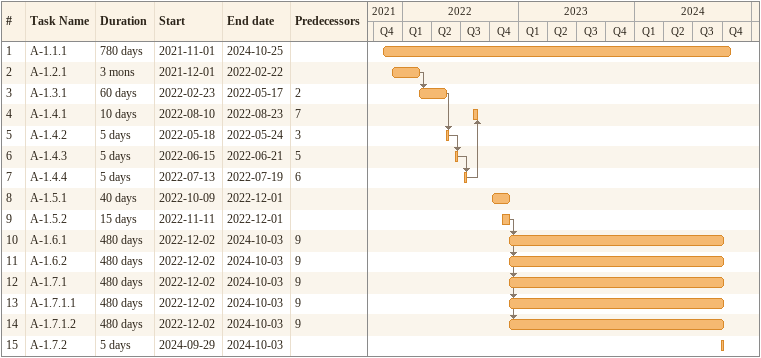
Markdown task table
| ID | Task | Duration | Start | Finish | Predecessors |
|---|---|---|---|---|---|
| 1 | A-1.1.1 | 780d | 2021-11-01 | 2024-10-25 |  |
| 2 | A-1.2.1 | 3mo | 2021-12-01 | 2022-02-22 |  |
| 3 | A-1.3.1 | 60d | 2022-02-23 | 2022-05-17 | 2 |
| 4 | A-1.4.1 | 10d | 2022-08-10 | 2022-08-23 | 7 |
| 5 | A-1.4.2 | 5d | 2022-05-18 | 2022-05-24 | 3 |
| 6 | A-1.4.3 | 5d | 2022-06-15 | 2022-06-21 | 5 |
| 7 | A-1.4.4 | 5d | 2022-07-13 | 2022-07-19 | 6 |
| 8 | A-1.5.1 | 40d | 2022-10-09 | 2022-12-01 |  |
| 9 | A-1.5.2 | 15d | 2022-11-11 | 2022-12-01 |  |
| 10 | A-1.6.1 | 480d | 2022-12-02 | 2024-10-03 | 9 |
| 11 | A-1.6.2 | 480d | 2022-12-02 | 2024-10-03 | 9 |
| 12 | A-1.7.1 | 480d | 2022-12-02 | 2024-10-03 | 9 |
| 13 | A-1.7.1.1 | 480d | 2022-12-02 | 2024-10-03 | 9 |
| 14 | A-1.7.1.2 | 480d | 2022-12-02 | 2024-10-03 | 9 |
| 15 | A-1.7.2 | 5d | 2024-09-29 | 2024-10-03 |  |
